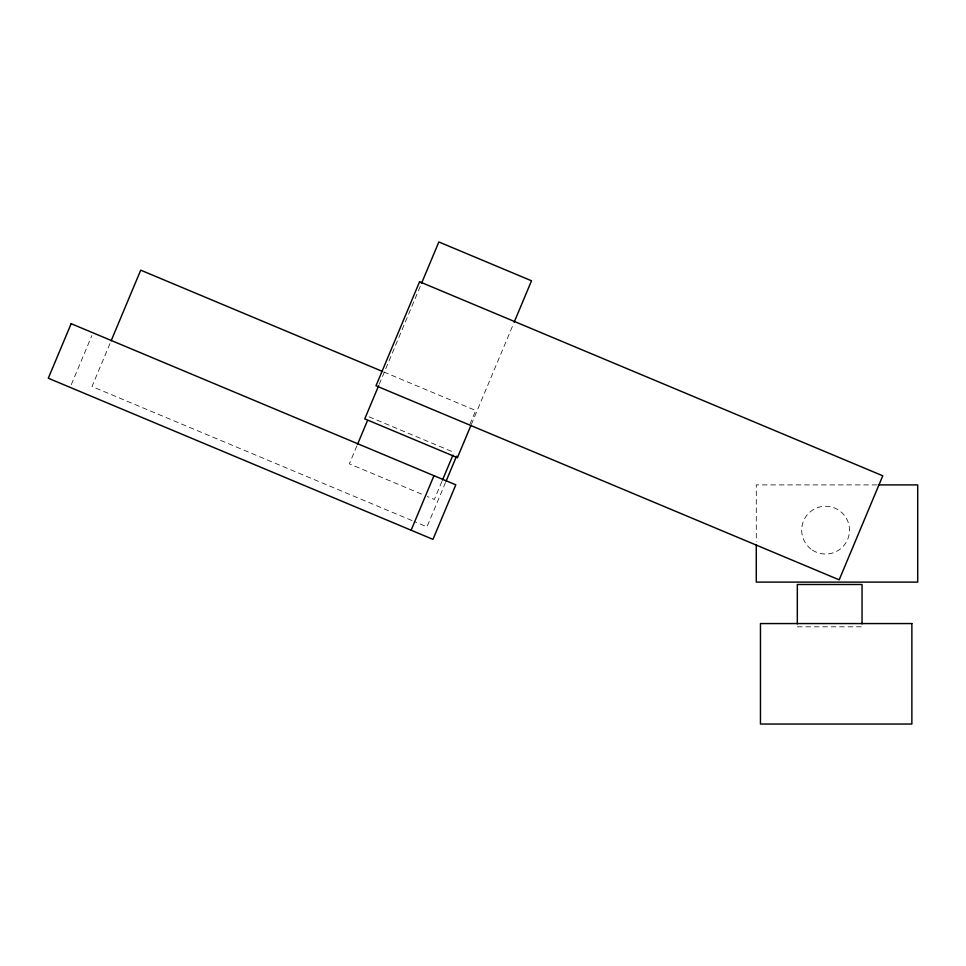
<?xml version="1.0" encoding="UTF-8"?>
<svg xmlns="http://www.w3.org/2000/svg" width="966" height="966" viewBox="0 0 966 966"><rect width="100%" height="100%" fill="white"/><g stroke="black" fill="none" stroke-linecap="round" stroke-linejoin="round"><path stroke-width="0.72" stroke-dasharray="4.83 3.62" d="M71.291 384.649L91.855 335.564M109.979 343.57L91.987 386.509L413.062 521M379.227 384.323L420.91 284.813M356.889 445.857L349.354 463.849L424.328 495.256M441.897 481.466L434.362 499.458L427.322 496.512M445.519 482.505L426.96 526.832L414.45 521.592M469.887 424.34L475.695 410.49L383.961 372.055M471.311 424.521L513.574 323.622M876.971 484.908L756.281 484.908L756.281 541.733M797.324 626.813L862.046 626.813M369.06 416.805L454.068 452.414M812.394 550.089A23.921 23.921 0 0 0 849.464 531.614A23.921 23.921 0 0 0 814.93 508.744A23.921 23.921 0 0 0 812.394 550.089"/><path stroke-width="1.45" d="M111.138 340.805L140.722 270.166L382.572 371.475M378.648 385.7L364.75 418.87L457.413 457.691L470.732 425.897M421.49 283.424L438.854 241.959L531.517 280.78L514.154 322.246M357.468 444.481L367.322 420.959M411.118 530.213L433.963 475.683M442.476 480.09L452.909 455.191M446.099 481.128L456.544 456.194M878.48 484.908L917.7 484.908L917.7 582.112L756.281 582.112L756.281 544.727M862.046 623.891L862.046 584.49L797.324 584.49L797.324 623.891M71.146 323.682L48.3 378.225L432.961 539.366L455.807 484.835L71.146 323.682M419.57 281.746L375.991 385.784L839.188 579.829L882.767 475.791L419.57 281.746M911.868 623.565L760.459 623.565L760.459 724.041L911.868 724.041L911.868 623.565"/></g></svg>
